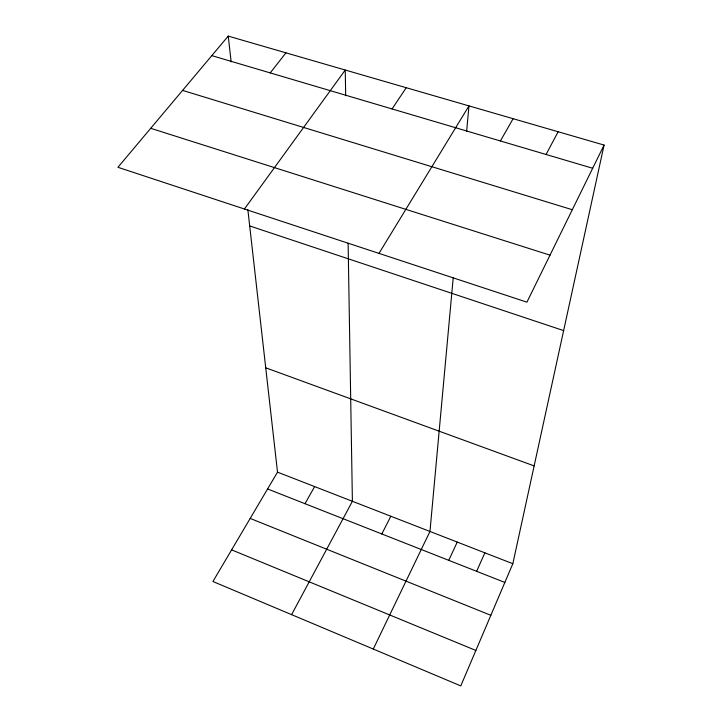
<?xml version="1.0" encoding="UTF-8"?>
<svg xmlns="http://www.w3.org/2000/svg" width="722" height="722" viewBox="0 0 722 722"><rect width="100%" height="100%" fill="white"/><g stroke="black" fill="none" stroke-linecap="round" stroke-linejoin="round"><path stroke-width="1.08" d="M453.208 277.871L429.96 531.464L373.274 649.051M466.62 131.512L468.975 105.899L378.996 253.386M247.836 209.506L277.519 472.152L212.918 581.508L460.78 685.9L512.828 563.702L604.07 145.068L228.233 36.1L117.93 167.296L526.916 302.166L604.07 145.068M476.637 571.319L484.859 552.826M448.777 560.344L457.234 542.078M381.812 533.964L390.837 516.239M546.067 154.481L558.133 131.747M291.589 614.648L352.399 501.285L348.121 243.224M304.991 503.703L314.63 486.592M500.4 140.98L513.107 118.697M392.064 108.941L406.242 87.705M244.433 209.01L345.251 70.025L345.685 95.746M270.227 72.904L285.948 52.832M211.817 55.63L592.681 168.262M182.585 90.394L572.32 209.723M150.718 128.299L550.002 255.155M249.695 225.941L563.629 330.595M265.723 367.796L534.145 465.907M277.519 472.152L512.828 563.702M267.591 488.965L504.849 582.437M250.191 518.423L490.852 615.297M231.609 549.866L475.879 650.45M228.233 36.1L231.148 61.884"/></g></svg>
